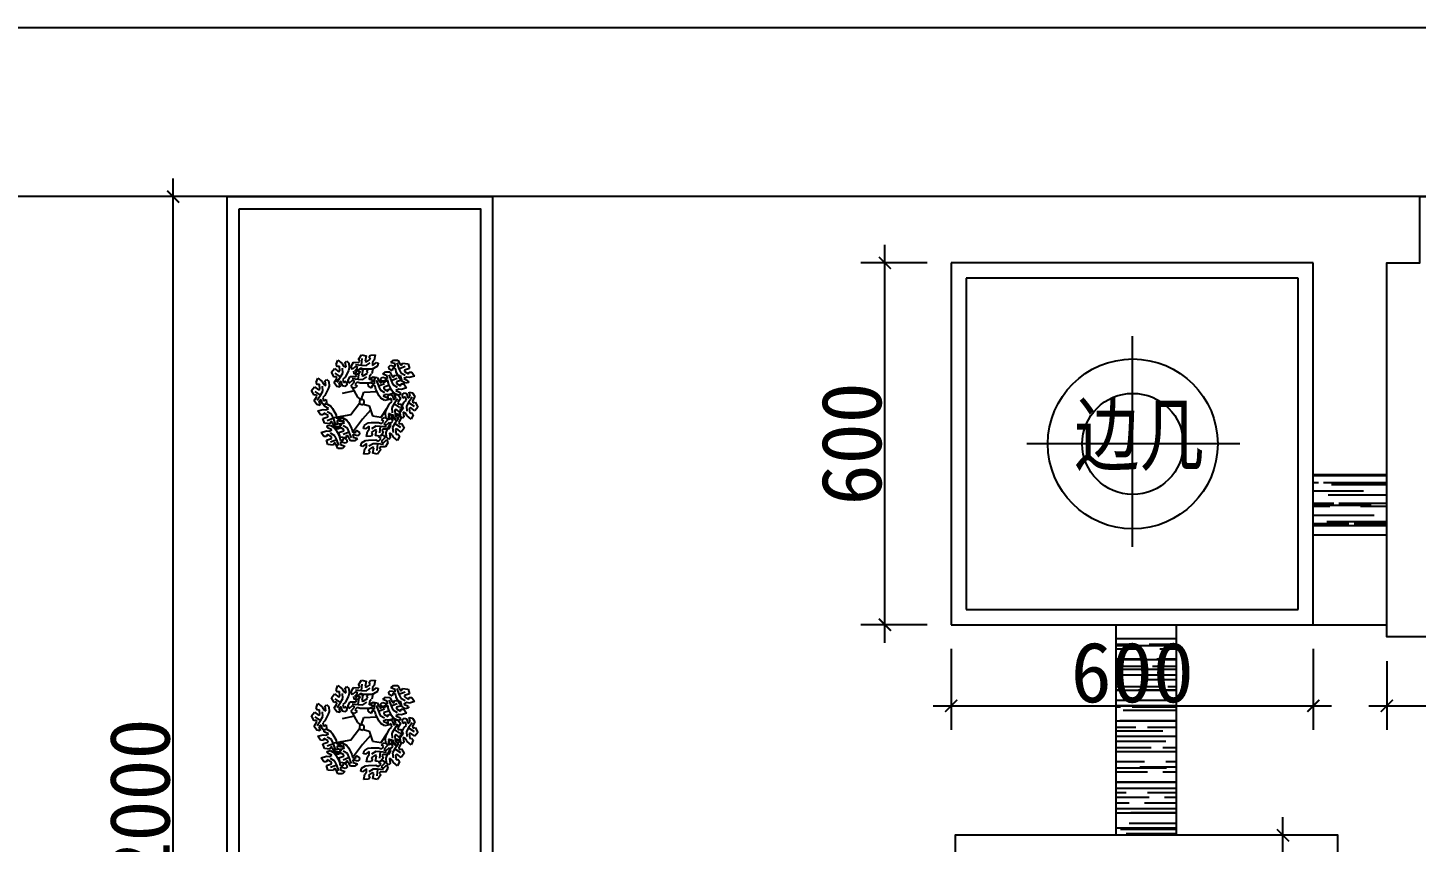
# Model space of a CAD drawing. Extents: x 13886 to 74789, y -750269 to -704302.
# Drawn here: x 59989 to 62291, y -735906 to -734556 of the extents above; entities that cross this region are included whole.
import ezdxf

# ---------------------------------------------------------------- set-up
doc = ezdxf.new("R2010")
doc.units = 0
doc.header["$LTSCALE"] = 10
doc.layers.get('0').update_dxf_attribs({"linetype": 'CONTINUOUS'})
doc.layers.get('DEFPOINTS').update_dxf_attribs({"linetype": 'CONTINUOUS'})
for name, color, linetype in [('__2', 30, 'CONTINUOUS'), ('___1', 7, 'CONTINUOUS'), ('____', 45, 'CONTINUOUS'), ('____0', 250, 'CONTINUOUS')]:
    doc.layers.add(name, color=color, linetype=linetype)
doc.styles.add('DIM_FONT', font='TXT.shx', dxfattribs={"width": 0.8})
doc.styles.get("Standard").update_dxf_attribs({"font": 'NSimSun.ttf'})
doc.dimstyles.get("Standard").update_dxf_attribs({"dimtxt": 0.18, "dimasz": 0.18, "dimexe": 0.18, "dimexo": 0.0625, "dimgap": 0.09, "dimtad": 0, "dimtih": 1, "dimtoh": 1, "dimdec": 4, "dimzin": 0, "dimtxsty": 'STANDARD', "dimcen": 0.09, "dimazin": 3, "dimtfac": 1, "dimtdec": 4, "dimtofl": 0, "dimtmove": 0, "dimatfit": 3, "dimtolj": 1, "dimtzin": 0})
pattern_1 = [(360, (49432.39, 160305.674), (55.88, 25.4), [381, -50.8, 127, -25.4]), (360, (49466.172, 160318.374), (-25.4, 33.782), [76.2, -8.382, 152.4, -19.05]), (360, (49445.09, 160327.264), (132.08, 17.018), [203.2, -35.56, 101.6, -25.4])]

# ---------------------------------------------------------------- blocks, each defined once
blk = doc.blocks.new('BRANCHT', base_point=(1.548, 0.551))
for p, q in [((1.511, 0.64), (1.524, 0.662)), ((1.526, 0.607), (1.511, 0.64)), ((1.524, 0.662), (1.551, 0.661)), ((1.55, 0.627), (1.526, 0.607)), ((1.537, 0.5), (1.552, 0.572)), ((1.57, 0.598), (1.55, 0.627)), ((1.551, 0.661), (1.582, 0.622)), ((1.551, 0.661), (1.551, 0.661)), ((1.552, 0.572), (1.57, 0.598)), ((1.573, 0.682), (1.611, 0.684)), ((1.599, 0.643), (1.573, 0.682)), ((1.582, 0.622), (1.599, 0.643)), ((1.599, 0.582), (1.587, 0.538)), ((1.62, 0.64), (1.599, 0.582)), ((1.599, 0.582), (1.668, 0.562)), ((1.611, 0.684), (1.648, 0.656)), ((1.648, 0.656), (1.636, 0.607)), ((1.636, 0.607), (1.644, 0.59)), ((1.644, 0.59), (1.667, 0.602)), ((1.667, 0.602), (1.71, 0.563)), ((1.667, 0.602), (1.667, 0.602)), ((1.71, 0.563), (1.69, 0.518)), ((1.536, 0.471), (1.537, 0.5)), ((1.554, 0.427), (1.536, 0.471)), ((1.585, 0.414), (1.554, 0.427)), ((1.572, 0.474), (1.594, 0.431)), ((1.606, 0.467), (1.572, 0.474)), ((1.594, 0.431), (1.585, 0.414)), ((1.587, 0.538), (1.607, 0.492)), ((1.626, 0.447), (1.606, 0.467)), ((1.636, 0.537), (1.625, 0.526)), ((1.625, 0.526), (1.644, 0.481)), ((1.68, 0.427), (1.626, 0.447)), ((1.69, 0.518), (1.636, 0.537)), ((1.644, 0.481), (1.663, 0.492)), ((1.663, 0.492), (1.686, 0.474)), ((1.686, 0.474), (1.68, 0.427))]:
    blk.add_line(p, q)
blk = doc.blocks.new('AUDIT_I_070618214132-0')
at = {"xscale": 0.3048, "yscale": 0.3048, "zscale": 0.3048}
for p, rotation in [((-0.0689, 0.1303), 120), ((0.0339, 0.1301), 60), ((-0.0352, 0.0995), 120), ((0.0295, 0.0855), 60), ((0.0948, 0.0764), 60), ((-0.0259, 0.0583), 120), ((-0.0986, -0.0242), 240), ((0.0748, -0.0403), 300), ((-0.052, -0.095), 240), ((0.0183, -0.0794), 300), ((0.0913, -0.0822), 300)]:
    blk.add_blockref('BRANCHT', p, dxfattribs=dict(at, rotation=rotation))
blk = doc.blocks.new('_ARCHTICK')
at = {"color": 0, "linetype": 'BYBLOCK', "const_width": 0.15}
blk.add_lwpolyline([(-0.5, -0.5), (0.5, 0.5)], dxfattribs=at)
blk = doc.blocks.new('*D1942')
at = {"layer": '___1', "color": 250, "ltscale": 60}
for p, q in [((60230, -736868.1), (60230, -734805.7)), ((60279.4, -734835.7), (60190, -734835.7)), ((60279.4, -736838.1), (60190, -736838.1))]:
    blk.add_line(p, q, dxfattribs=at)
at = {"layer": 'DEFPOINTS', "color": 0, "ltscale": 60}
for p in [(60230, -734835.7), (60319.4, -734835.7), (60319.4, -736838.1)]:
    blk.add_point(p, dxfattribs=at)
at = {"layer": '___1', "color": 250, "ltscale": 60, "xscale": 20, "yscale": 20, "zscale": 20}
for p, rotation in [((60230, -734835.7), 90), ((60230, -736838.1), 270)]:
    blk.add_blockref('_ARCHTICK', p, dxfattribs=dict(at, rotation=rotation))
at = {"layer": '___1', "color": 252, "ltscale": 60, "insert": (60175, -735836.9), "char_height": 100, "attachment_point": 5, "rotation": 90}
blk.add_mtext('\\A1;2000', dxfattribs=at)
blk = doc.blocks.new('*D1944')
at = {"layer": '___1', "color": 250, "ltscale": 60}
for p, q in [((62070, -736824.7), (62070, -735864.7)), ((62120.7, -735894.7), (62030, -735894.7)), ((62120.7, -736794.7), (62030, -736794.7))]:
    blk.add_line(p, q, dxfattribs=at)
at = {"layer": 'DEFPOINTS', "color": 0, "ltscale": 60}
for p in [(62070, -735894.7), (62160.7, -735894.7), (62160.7, -736794.7)]:
    blk.add_point(p, dxfattribs=at)
at = {"layer": '___1', "color": 250, "ltscale": 60, "xscale": 20, "yscale": 20, "zscale": 20}
for p, rotation in [((62070, -735894.7), 90), ((62070, -736794.7), 270)]:
    blk.add_blockref('_ARCHTICK', p, dxfattribs=dict(at, rotation=rotation))
at = {"layer": '___1', "color": 252, "ltscale": 60, "insert": (62015, -736344.7), "char_height": 100, "attachment_point": 5, "rotation": 90}
blk.add_mtext('\\A1;900', dxfattribs=at)
blk = doc.blocks.new('*D1952')
at = {"layer": '___1', "color": 250, "ltscale": 60}
for p, q in [((62242.1, -735605.7), (62242.1, -735720)), ((64717.1, -735605.7), (64717.1, -735720)), ((62212.1, -735680), (64747.1, -735680))]:
    blk.add_line(p, q, dxfattribs=at)
at = {"layer": 'DEFPOINTS', "color": 0, "ltscale": 60}
for p in [(62242.1, -735565.7), (64717.1, -735565.7), (64717.1, -735680)]:
    blk.add_point(p, dxfattribs=at)
at = {"layer": '___1', "color": 250, "ltscale": 60, "xscale": 20, "yscale": 20, "zscale": 20, "rotation": 180}
blk.add_blockref('_ARCHTICK', (62242.1, -735680), dxfattribs=at)
at = {"layer": '___1', "color": 250, "ltscale": 60, "xscale": 20, "yscale": 20, "zscale": 20}
blk.add_blockref('_ARCHTICK', (64717.1, -735680), dxfattribs=at)
at = {"layer": '___1', "color": 252, "ltscale": 60, "insert": (63479.6, -735625), "char_height": 100, "attachment_point": 5}
blk.add_mtext('\\A1;2475', dxfattribs=at)
blk = doc.blocks.new('*D1953')
at = {"layer": '___1', "color": 250, "ltscale": 60}
for p, q in [((61519.8, -735585.5), (61519.8, -735720)), ((62120.3, -735585.5), (62120.3, -735720)), ((61489.8, -735680), (62150.3, -735680))]:
    blk.add_line(p, q, dxfattribs=at)
at = {"layer": 'DEFPOINTS', "color": 0, "ltscale": 60}
for p in [(61519.8, -735545.5), (62120.3, -735545.5), (62120.3, -735680)]:
    blk.add_point(p, dxfattribs=at)
at = {"layer": '___1', "color": 250, "ltscale": 60, "xscale": 20, "yscale": 20, "zscale": 20, "rotation": 180}
blk.add_blockref('_ARCHTICK', (61519.8, -735680), dxfattribs=at)
at = {"layer": '___1', "color": 250, "ltscale": 60, "xscale": 20, "yscale": 20, "zscale": 20}
blk.add_blockref('_ARCHTICK', (62120.3, -735680), dxfattribs=at)
at = {"layer": '___1', "color": 252, "ltscale": 60, "insert": (61820.1, -735625), "char_height": 100, "attachment_point": 5}
blk.add_mtext('\\A1;600', dxfattribs=at)
blk = doc.blocks.new('*D1954')
at = {"layer": '___1', "color": 250, "ltscale": 60}
for p, q in [((61410, -735575.5), (61410, -734915.7)), ((61479.8, -734945.7), (61370, -734945.7)), ((61479.8, -735545.5), (61370, -735545.5))]:
    blk.add_line(p, q, dxfattribs=at)
at = {"layer": 'DEFPOINTS', "color": 0, "ltscale": 60}
for p in [(61410, -734945.7), (61519.8, -734945.7), (61519.8, -735545.5)]:
    blk.add_point(p, dxfattribs=at)
at = {"layer": '___1', "color": 250, "ltscale": 60, "xscale": 20, "yscale": 20, "zscale": 20}
for p, rotation in [((61410, -734945.7), 90), ((61410, -735545.5), 270)]:
    blk.add_blockref('_ARCHTICK', p, dxfattribs=dict(at, rotation=rotation))
at = {"layer": '___1', "color": 252, "ltscale": 60, "insert": (61355, -735245.6), "char_height": 100, "attachment_point": 5, "rotation": 90}
blk.add_mtext('\\A1;600', dxfattribs=at)

msp = doc.modelspace()

# ---------------------------------------------------------------- hatches: boundary and pattern name
at = {"layer": '__2'}
h = msp.add_hatch(dxfattribs=at)
h.set_pattern_fill('AR-RROOF,_O', color=250, angle=180)
h.set_pattern_definition(pattern_1)
h.paths.add_polyline_path([(62120.3, -735296.3), (62120.3, -735396.3), (62242.1, -735396.3), (62242.1, -735296.3)])
h = msp.add_hatch(dxfattribs=at)
h.set_pattern_fill('AR-RROOF,_O', color=250, angle=180)
h.set_pattern_definition(pattern_1)
h.paths.add_polyline_path([(61793.5, -735894.7), (61893.5, -735894.7), (61893.5, -735556.9), (61793.5, -735556.9)])

# ---------------------------------------------------------------- linework, layer by layer
at = {"ltscale": 60}
for p, q in [((66889.4, -734555.7), (53584.4, -734555.7)), ((66609.4, -734835.7), (57374.4, -734835.7))]:
    msp.add_line(p, q, dxfattribs=at)
at = {"layer": '__2', "color": 88}
for p, q in [((60537, -735105.7, 826.2), (60542, -735098.2, 826.2)), ((60542, -735098.2, 826.2), (60549.9, -735099.7, 826.2)), ((60549.9, -735099.7, 826.2), (60548.4, -735108.3, 826.2)), ((60554.9, -735102.7, 826.2), (60557.2, -735098.8, 826.2)), ((60557.2, -735098.8, 826.2), (60564.9, -735098.2, 826.2)), ((60564.9, -735098.2, 826.2), (60563.4, -735106.8, 826.2)), ((60525.3, -735116.7, 826.2), (60528.8, -735110.3, 826.2)), ((60526.7, -735122.2, 826.2), (60525.3, -735116.7, 826.2)), ((60532.3, -735117.1, 826.2), (60526.7, -735122.2, 826.2)), ((60528.8, -735110.3, 826.2), (60537.1, -735110.5, 826.2)), ((60529.9, -735129.3, 826.2), (60529.3, -735125.3, 826.2)), ((60530.9, -735124.7, 826.2), (60536.3, -735119, 826.2)), ((60530.9, -735124.7, 826.2), (60530.9, -735124.7, 826.2)), ((60531.6, -735129.1, 826.2), (60536.6, -735121.6, 826.2)), ((60532.2, -735113.9, 826.2), (60542.2, -735115.1, 826.2)), ((60536.3, -735119, 826.2), (60532.3, -735117.1, 826.2)), ((60540.4, -735119.9, 826.2), (60536.4, -735123.8, 826.2)), ((60536.4, -735123.8, 826.2), (60540.3, -735126.7, 826.2)), ((60539.6, -735108.8, 826.2), (60537, -735105.7, 826.2)), ((60537, -735105.7, 826.2), (60537, -735105.7, 826.2)), ((60537.1, -735110.5, 826.2), (60539.6, -735108.8, 826.2)), ((60538.2, -735121, 826.2), (60546.1, -735122.6, 826.2)), ((60545.2, -735121.7, 826.2), (60540.4, -735119.9, 826.2)), ((60542.2, -735115.1, 826.2), (60543.5, -735104.3, 826.2)), ((60542.2, -735115.1, 826.2), (60549.8, -735115.5, 826.2)), ((60544.5, -735123.1, 826.2), (60543, -735131.7, 826.2)), ((60557.3, -735121.6, 826.2), (60545.2, -735121.7, 826.2)), ((60548.4, -735108.3, 826.2), (60550.5, -735109.6, 826.2)), ((60549.8, -735115.5, 826.2), (60556.6, -735111.1, 826.2)), ((60550.5, -735109.6, 826.2), (60557.3, -735105.2, 826.2)), ((60551.1, -735125.6, 826.2), (60553.4, -735121.7, 826.2)), ((60553.4, -735121.7, 826.2), (60561.1, -735121, 826.2)), ((60557.3, -735105.2, 826.2), (60554.9, -735102.7, 826.2)), ((60562.1, -735120.8, 826.2), (60557.3, -735121.6, 826.2)), ((60561.1, -735121, 826.2), (60559.6, -735129.6, 826.2)), ((60560.7, -735110.4, 826.2), (60560.5, -735115.6, 826.2)), ((60560.5, -735115.6, 826.2), (60566.9, -735111, 826.2)), ((60563.4, -735106.8, 826.2), (60560.7, -735110.4, 826.2)), ((60568.7, -735116.8, 826.2), (60562.1, -735120.8, 826.2)), ((60566.9, -735111, 826.2), (60570, -735111.7, 826.2)), ((60570, -735111.7, 826.2), (60568.7, -735116.8, 826.2)), ((60520, -735140.1, 826.2), (60523.4, -735133.7, 826.2)), ((60521.3, -735145.6, 826.2), (60520, -735140.1, 826.2)), ((60526.9, -735140.5, 826.2), (60521.3, -735145.6, 826.2)), ((60523.4, -735133.7, 826.2), (60531.7, -735133.9, 826.2)), ((60525.5, -735148.1, 826.2), (60530.9, -735142.4, 826.2)), ((60526.1, -735152.2, 826.2), (60525.5, -735148.1, 826.2)), ((60525.5, -735148.1, 826.2), (60525.5, -735148.1, 826.2)), ((60526.8, -735137.3, 826.2), (60536.8, -735138.5, 826.2)), ((60530.9, -735142.4, 826.2), (60526.9, -735140.5, 826.2)), ((60533.8, -735130.6, 826.2), (60529.9, -735129.3, 826.2)), ((60535.1, -735143.3, 826.2), (60531, -735147.2, 826.2)), ((60531, -735147.2, 826.2), (60534.9, -735150.1, 826.2)), ((60534.2, -735132.2, 826.2), (60531.6, -735129.1, 826.2)), ((60531.6, -735129.1, 826.2), (60531.6, -735129.1, 826.2)), ((60531.7, -735133.9, 826.2), (60534.2, -735132.2, 826.2)), ((60538.7, -735127.2, 826.2), (60533.8, -735130.6, 826.2)), ((60539.8, -735145.1, 826.2), (60535.1, -735143.3, 826.2)), ((60536.8, -735138.5, 826.2), (60538.1, -735127.7, 826.2)), ((60536.8, -735138.5, 826.2), (60544.4, -735138.9, 826.2)), ((60551.9, -735145, 826.2), (60539.8, -735145.1, 826.2)), ((60543, -735131.7, 826.2), (60545.1, -735133, 826.2)), ((60544.4, -735138.9, 826.2), (60551.2, -735134.5, 826.2)), ((60545.1, -735133, 826.2), (60551.9, -735128.6, 826.2)), ((60553.5, -735128.1, 826.2), (60551.1, -735125.6, 826.2)), ((60556.7, -735144.2, 826.2), (60551.9, -735145, 826.2)), ((60555.3, -735133.8, 826.2), (60555.1, -735139, 826.2)), ((60555.1, -735139, 826.2), (60561.5, -735134.4, 826.2)), ((60558, -735130.1, 826.2), (60555.3, -735133.8, 826.2)), ((60563.3, -735140.2, 826.2), (60556.7, -735144.2, 826.2)), ((60561.5, -735134.4, 826.2), (60564.6, -735135.1, 826.2)), ((60564.6, -735135.1, 826.2), (60563.3, -735140.2, 826.2)), ((60530.6, -735157.9, 826.2), (60510.1, -735162.1, 826.2)), ((60530, -735153.5, 826.2), (60526.1, -735152.2, 826.2)), ((60536.3, -735168.3, 826.2), (60527.3, -735152, 826.2)), ((60534.9, -735150.1, 826.2), (60530, -735153.5, 826.2)), ((60541.8, -735172.5, 826.2), (60536.3, -735168.3, 826.2)), ((60541.8, -735172.5, 826.2), (60546, -735159.7, 826.2)), ((60546, -735159.7, 826.2), (60567.8, -735158.9, 826.2)), ((60538.9, -735178.8, 826.2), (60524.5, -735197.6, 826.2)), ((60539.9, -735173.3, 826.2), (60538.9, -735174.9, 826.2)), ((60538.9, -735174.9, 826.2), (60538.9, -735177.9, 826.2)), ((60538.9, -735177.9, 826.2), (60538.9, -735178.8, 826.2)), ((60538.9, -735178.8, 826.2), (60541.3, -735180, 826.2)), ((60541.8, -735172.5, 826.2), (60539.9, -735173.3, 826.2)), ((60541.3, -735180, 826.2), (60544.1, -735180.8, 826.2)), ((60544.3, -735172.2, 826.2), (60541.8, -735172.5, 826.2)), ((60557.4, -735190, 826.2), (60543.6, -735204.8, 826.2)), ((60544.1, -735180.8, 826.2), (60545.4, -735179.7, 826.2)), ((60546.9, -735173.6, 826.2), (60544.3, -735172.2, 826.2)), ((60545.4, -735179.7, 826.2), (60546.9, -735177.3, 826.2)), ((60545.4, -735179.7, 826.2), (60554.8, -735182.7, 826.2)), ((60546.9, -735177.3, 826.2), (60546.9, -735173.6, 826.2)), ((60554.8, -735182.7, 826.2), (60560.7, -735199.1, 826.2)), ((60574.7, -735201.2, 826.2), (60584.3, -735186.9, 826.2)), ((60524.5, -735197.6, 826.2), (60496.9, -735202.7, 826.2)), ((60543.6, -735204.8, 826.2), (60528.8, -735224.5, 826.2)), ((60545.6, -735220, 826.2), (60546.9, -735215, 826.2)), ((60546.9, -735215, 826.2), (60553.5, -735211, 826.2)), ((60555.1, -735216.2, 826.2), (60548.7, -735220.8, 826.2)), ((60553.5, -735211, 826.2), (60558.3, -735210.2, 826.2)), ((60554.9, -735221.4, 826.2), (60555.1, -735216.2, 826.2)), ((60558.3, -735210.2, 826.2), (60570.4, -735210, 826.2)), ((60565.8, -735216.3, 826.2), (60559, -735220.7, 826.2)), ((60560.7, -735199.1, 826.2), (60574.7, -735201.2, 826.2)), ((60573.4, -735216.6, 826.2), (60565.8, -735216.3, 826.2)), ((60570.4, -735210, 826.2), (60575.1, -735211.8, 826.2)), ((60573.4, -735216.6, 826.2), (60572.1, -735227.4, 826.2)), ((60583.4, -735217.8, 826.2), (60573.4, -735216.6, 826.2)), ((60575.1, -735211.8, 826.2), (60579.2, -735208, 826.2)), ((60575.3, -735205.1, 826.2), (60580.2, -735201.7, 826.2)), ((60579.2, -735208, 826.2), (60575.3, -735205.1, 826.2)), ((60584.7, -735207, 826.2), (60579.3, -735212.8, 826.2)), ((60579.3, -735212.8, 826.2), (60583.3, -735214.6, 826.2)), ((60580.2, -735201.7, 826.2), (60584.1, -735203, 826.2)), ((60583.3, -735214.6, 826.2), (60588.9, -735209.5, 826.2)), ((60584.1, -735203, 826.2), (60584.7, -735207, 826.2)), ((60584.7, -735207, 826.2), (60584.7, -735207, 826.2)), ((60590.2, -735215.1, 826.2), (60586.8, -735221.4, 826.2)), ((60588.9, -735209.5, 826.2), (60590.2, -735215.1, 826.2)), ((60542.3, -735244.1, 826.2), (60548.9, -735240.1, 826.2)), ((60548.7, -735220.8, 826.2), (60545.6, -735220, 826.2)), ((60548.9, -735240.1, 826.2), (60553.7, -735239.3, 826.2)), ((60550.7, -735233.6, 826.2), (60552.2, -735225, 826.2)), ((60558.4, -735233, 826.2), (60550.7, -735233.6, 826.2)), ((60552.2, -735225, 826.2), (60554.9, -735221.4, 826.2)), ((60553.7, -735239.3, 826.2), (60565.9, -735239.1, 826.2)), ((60565.1, -735222.2, 826.2), (60558.3, -735226.6, 826.2)), ((60558.3, -735226.6, 826.2), (60560.7, -735229, 826.2)), ((60560.7, -735229, 826.2), (60558.4, -735233, 826.2)), ((60567.2, -735223.5, 826.2), (60565.1, -735222.2, 826.2)), ((60565.7, -735232, 826.2), (60567.2, -735223.5, 826.2)), ((60573.6, -735233.6, 826.2), (60565.7, -735232, 826.2)), ((60565.9, -735239.1, 826.2), (60570.6, -735240.9, 826.2)), ((60570.6, -735240.9, 826.2), (60574.7, -735237, 826.2)), ((60570.8, -735234.2, 826.2), (60575.7, -735230.8, 826.2)), ((60574.7, -735237, 826.2), (60570.8, -735234.2, 826.2)), ((60578.6, -735226, 826.2), (60573.6, -735233.6, 826.2)), ((60580.2, -735236.1, 826.2), (60574.8, -735241.8, 826.2)), ((60575.7, -735230.8, 826.2), (60579.6, -735232, 826.2)), ((60578.5, -735221.2, 826.2), (60576, -735222.9, 826.2)), ((60576, -735222.9, 826.2), (60578.6, -735226, 826.2)), ((60586.8, -735221.4, 826.2), (60578.5, -735221.2, 826.2)), ((60578.6, -735226, 826.2), (60578.6, -735226, 826.2)), ((60578.8, -735243.7, 826.2), (60584.4, -735238.6, 826.2)), ((60579.6, -735232, 826.2), (60580.2, -735236.1, 826.2)), ((60580.2, -735236.1, 826.2), (60580.2, -735236.1, 826.2)), ((60584.4, -735238.6, 826.2), (60585.7, -735244.2, 826.2)), ((60541.1, -735249.1, 826.2), (60542.3, -735244.1, 826.2)), ((60544.1, -735249.9, 826.2), (60541.1, -735249.1, 826.2)), ((60550.5, -735245.3, 826.2), (60544.1, -735249.9, 826.2)), ((60546.1, -735262.7, 826.2), (60547.6, -735254.1, 826.2)), ((60553.8, -735262, 826.2), (60546.1, -735262.7, 826.2)), ((60547.6, -735254.1, 826.2), (60550.3, -735250.4, 826.2)), ((60550.3, -735250.4, 826.2), (60550.5, -735245.3, 826.2)), ((60560.5, -735251.3, 826.2), (60553.7, -735255.6, 826.2)), ((60553.7, -735255.6, 826.2), (60556.1, -735258.1, 826.2)), ((60556.1, -735258.1, 826.2), (60553.8, -735262, 826.2)), ((60561.3, -735245.4, 826.2), (60554.5, -735249.7, 826.2)), ((60562.6, -735252.5, 826.2), (60560.5, -735251.3, 826.2)), ((60561.1, -735261.1, 826.2), (60562.6, -735252.5, 826.2)), ((60569, -735262.7, 826.2), (60561.1, -735261.1, 826.2)), ((60568.9, -735245.7, 826.2), (60561.3, -735245.4, 826.2)), ((60568.9, -735245.7, 826.2), (60567.5, -735256.5, 826.2)), ((60578.8, -735246.9, 826.2), (60568.9, -735245.7, 826.2)), ((60574, -735255.1, 826.2), (60569, -735262.7, 826.2)), ((60573.9, -735250.3, 826.2), (60571.5, -735252, 826.2)), ((60571.5, -735252, 826.2), (60574, -735255.1, 826.2)), ((60582.2, -735250.5, 826.2), (60573.9, -735250.3, 826.2)), ((60574, -735255.1, 826.2), (60574, -735255.1, 826.2)), ((60574.8, -735241.8, 826.2), (60578.8, -735243.7, 826.2)), ((60585.7, -735244.2, 826.2), (60582.2, -735250.5, 826.2)), ((60525.3, -735656.1, 826.2), (60528.8, -735649.8, 826.2)), ((60528.8, -735649.8, 826.2), (60537.1, -735650, 826.2)), ((60532.2, -735653.4, 826.2), (60542.2, -735654.6, 826.2)), ((60537, -735645.2, 826.2), (60542, -735637.6, 826.2)), ((60539.6, -735648.3, 826.2), (60537, -735645.2, 826.2)), ((60537, -735645.2, 826.2), (60537, -735645.2, 826.2)), ((60537.1, -735650, 826.2), (60539.6, -735648.3, 826.2)), ((60542, -735637.6, 826.2), (60549.9, -735639.2, 826.2)), ((60542.2, -735654.6, 826.2), (60543.5, -735643.8, 826.2)), ((60542.2, -735654.6, 826.2), (60549.8, -735654.9, 826.2)), ((60549.9, -735639.2, 826.2), (60548.4, -735647.7, 826.2)), ((60548.4, -735647.7, 826.2), (60550.5, -735649, 826.2)), ((60549.8, -735654.9, 826.2), (60556.6, -735650.5, 826.2)), ((60550.5, -735649, 826.2), (60557.3, -735644.6, 826.2)), ((60554.9, -735642.2, 826.2), (60557.2, -735638.2, 826.2)), ((60557.3, -735644.6, 826.2), (60554.9, -735642.2, 826.2)), ((60557.2, -735638.2, 826.2), (60564.9, -735637.6, 826.2)), ((60560.7, -735649.8, 826.2), (60560.5, -735655, 826.2)), ((60560.5, -735655, 826.2), (60566.9, -735650.4, 826.2)), ((60563.4, -735646.2, 826.2), (60560.7, -735649.8, 826.2)), ((60564.9, -735637.6, 826.2), (60563.4, -735646.2, 826.2)), ((60566.9, -735650.4, 826.2), (60570, -735651.2, 826.2)), ((60570, -735651.2, 826.2), (60568.7, -735656.2, 826.2)), ((60520, -735679.5, 826.2), (60523.4, -735673.2, 826.2)), ((60523.4, -735673.2, 826.2), (60531.7, -735673.4, 826.2)), ((60526.7, -735661.7, 826.2), (60525.3, -735656.1, 826.2)), ((60532.3, -735656.6, 826.2), (60526.7, -735661.7, 826.2)), ((60526.8, -735676.8, 826.2), (60536.8, -735678, 826.2)), ((60529.9, -735668.8, 826.2), (60529.3, -735664.7, 826.2)), ((60533.8, -735670, 826.2), (60529.9, -735668.8, 826.2)), ((60530.9, -735664.2, 826.2), (60536.3, -735658.4, 826.2)), ((60530.9, -735664.2, 826.2), (60530.9, -735664.2, 826.2)), ((60531.6, -735668.6, 826.2), (60536.6, -735661, 826.2)), ((60534.2, -735671.7, 826.2), (60531.6, -735668.6, 826.2)), ((60531.6, -735668.6, 826.2), (60531.6, -735668.6, 826.2)), ((60531.7, -735673.4, 826.2), (60534.2, -735671.7, 826.2)), ((60536.3, -735658.4, 826.2), (60532.3, -735656.6, 826.2)), ((60538.7, -735666.6, 826.2), (60533.8, -735670, 826.2)), ((60540.4, -735659.4, 826.2), (60536.4, -735663.2, 826.2)), ((60536.4, -735663.2, 826.2), (60540.3, -735666.1, 826.2)), ((60536.8, -735678, 826.2), (60538.1, -735667.2, 826.2)), ((60536.8, -735678, 826.2), (60544.4, -735678.3, 826.2)), ((60538.2, -735660.4, 826.2), (60546.1, -735662, 826.2)), ((60545.2, -735661.2, 826.2), (60540.4, -735659.4, 826.2)), ((60544.5, -735662.5, 826.2), (60543, -735671.1, 826.2)), ((60543, -735671.1, 826.2), (60545.1, -735672.4, 826.2)), ((60544.4, -735678.3, 826.2), (60551.2, -735673.9, 826.2)), ((60545.1, -735672.4, 826.2), (60551.9, -735668, 826.2)), ((60557.3, -735661, 826.2), (60545.2, -735661.2, 826.2)), ((60551.1, -735665, 826.2), (60553.4, -735661.1, 826.2)), ((60553.5, -735667.5, 826.2), (60551.1, -735665, 826.2)), ((60553.4, -735661.1, 826.2), (60561.1, -735660.4, 826.2)), ((60555.3, -735673.2, 826.2), (60555.1, -735678.4, 826.2)), ((60555.1, -735678.4, 826.2), (60561.5, -735673.8, 826.2)), ((60558, -735669.6, 826.2), (60555.3, -735673.2, 826.2)), ((60562.1, -735660.2, 826.2), (60557.3, -735661, 826.2)), ((60561.1, -735660.4, 826.2), (60559.6, -735669, 826.2)), ((60561.5, -735673.8, 826.2), (60564.6, -735674.6, 826.2)), ((60568.7, -735656.2, 826.2), (60562.1, -735660.2, 826.2)), ((60564.6, -735674.6, 826.2), (60563.3, -735679.6, 826.2)), ((60530.6, -735697.3, 826.2), (60510.1, -735701.5, 826.2)), ((60521.3, -735685.1, 826.2), (60520, -735679.5, 826.2)), ((60526.9, -735679.9, 826.2), (60521.3, -735685.1, 826.2)), ((60525.5, -735687.6, 826.2), (60530.9, -735681.8, 826.2)), ((60526.1, -735691.6, 826.2), (60525.5, -735687.6, 826.2)), ((60525.5, -735687.6, 826.2), (60525.5, -735687.6, 826.2)), ((60530, -735692.9, 826.2), (60526.1, -735691.6, 826.2)), ((60530.9, -735681.8, 826.2), (60526.9, -735679.9, 826.2)), ((60536.3, -735707.7, 826.2), (60527.3, -735691.5, 826.2)), ((60534.9, -735689.5, 826.2), (60530, -735692.9, 826.2)), ((60535.1, -735682.7, 826.2), (60531, -735686.6, 826.2)), ((60531, -735686.6, 826.2), (60534.9, -735689.5, 826.2)), ((60539.8, -735684.5, 826.2), (60535.1, -735682.7, 826.2)), ((60551.9, -735684.4, 826.2), (60539.8, -735684.5, 826.2)), ((60541.8, -735711.9, 826.2), (60546, -735699.2, 826.2)), ((60546, -735699.2, 826.2), (60567.8, -735698.4, 826.2)), ((60556.7, -735683.6, 826.2), (60551.9, -735684.4, 826.2)), ((60563.3, -735679.6, 826.2), (60556.7, -735683.6, 826.2)), ((60538.9, -735718.2, 826.2), (60524.5, -735737, 826.2)), ((60541.8, -735711.9, 826.2), (60536.3, -735707.7, 826.2)), ((60539.9, -735712.7, 826.2), (60538.9, -735714.3, 826.2)), ((60538.9, -735714.3, 826.2), (60538.9, -735717.4, 826.2)), ((60538.9, -735717.4, 826.2), (60538.9, -735718.2, 826.2)), ((60538.9, -735718.2, 826.2), (60541.3, -735719.5, 826.2)), ((60541.8, -735711.9, 826.2), (60539.9, -735712.7, 826.2)), ((60541.3, -735719.5, 826.2), (60544.1, -735720.2, 826.2)), ((60544.3, -735711.6, 826.2), (60541.8, -735711.9, 826.2)), ((60544.1, -735720.2, 826.2), (60545.4, -735719.2, 826.2)), ((60546.9, -735713, 826.2), (60544.3, -735711.6, 826.2)), ((60545.4, -735719.2, 826.2), (60546.9, -735716.8, 826.2)), ((60545.4, -735719.2, 826.2), (60554.8, -735722.1, 826.2)), ((60546.9, -735716.8, 826.2), (60546.9, -735713, 826.2)), ((60554.8, -735722.1, 826.2), (60560.7, -735738.6, 826.2)), ((60524.5, -735737, 826.2), (60496.9, -735742.1, 826.2)), ((60543.6, -735744.2, 826.2), (60528.8, -735763.9, 826.2)), ((60557.4, -735729.4, 826.2), (60543.6, -735744.2, 826.2)), ((60560.7, -735738.6, 826.2), (60574.7, -735740.6, 826.2)), ((60574.7, -735740.6, 826.2), (60584.3, -735726.3, 826.2)), ((60575.3, -735744.5, 826.2), (60580.2, -735741.1, 826.2)), ((60579.2, -735747.4, 826.2), (60575.3, -735744.5, 826.2)), ((60584.7, -735746.5, 826.2), (60579.3, -735752.2, 826.2)), ((60580.2, -735741.1, 826.2), (60584.1, -735742.4, 826.2)), ((60584.1, -735742.4, 826.2), (60584.7, -735746.5, 826.2)), ((60584.7, -735746.5, 826.2), (60584.7, -735746.5, 826.2)), ((60545.6, -735759.5, 826.2), (60546.9, -735754.4, 826.2)), ((60548.7, -735760.2, 826.2), (60545.6, -735759.5, 826.2)), ((60546.9, -735754.4, 826.2), (60553.5, -735750.4, 826.2)), ((60555.1, -735755.6, 826.2), (60548.7, -735760.2, 826.2)), ((60550.7, -735773, 826.2), (60552.2, -735764.4, 826.2)), ((60552.2, -735764.4, 826.2), (60554.9, -735760.8, 826.2)), ((60553.5, -735750.4, 826.2), (60558.3, -735749.6, 826.2)), ((60554.9, -735760.8, 826.2), (60555.1, -735755.6, 826.2)), ((60558.3, -735749.6, 826.2), (60570.4, -735749.5, 826.2)), ((60565.1, -735761.6, 826.2), (60558.3, -735766, 826.2)), ((60558.3, -735766, 826.2), (60560.7, -735768.5, 826.2)), ((60560.7, -735768.5, 826.2), (60558.4, -735772.4, 826.2)), ((60565.8, -735755.7, 826.2), (60559, -735760.1, 826.2)), ((60567.2, -735762.9, 826.2), (60565.1, -735761.6, 826.2)), ((60565.7, -735771.5, 826.2), (60567.2, -735762.9, 826.2)), ((60573.4, -735756.1, 826.2), (60565.8, -735755.7, 826.2)), ((60570.4, -735749.5, 826.2), (60575.1, -735751.3, 826.2)), ((60573.4, -735756.1, 826.2), (60572.1, -735766.9, 826.2)), ((60583.4, -735757.3, 826.2), (60573.4, -735756.1, 826.2)), ((60578.6, -735765.5, 826.2), (60573.6, -735773, 826.2)), ((60575.1, -735751.3, 826.2), (60579.2, -735747.4, 826.2)), ((60578.5, -735760.7, 826.2), (60576, -735762.4, 826.2)), ((60576, -735762.4, 826.2), (60578.6, -735765.5, 826.2)), ((60586.8, -735760.9, 826.2), (60578.5, -735760.7, 826.2)), ((60578.6, -735765.5, 826.2), (60578.6, -735765.5, 826.2)), ((60579.3, -735752.2, 826.2), (60583.3, -735754.1, 826.2)), ((60583.3, -735754.1, 826.2), (60588.9, -735749, 826.2)), ((60590.2, -735754.5, 826.2), (60586.8, -735760.9, 826.2)), ((60588.9, -735749, 826.2), (60590.2, -735754.5, 826.2)), ((60541.1, -735788.5, 826.2), (60542.3, -735783.5, 826.2)), ((60544.1, -735789.3, 826.2), (60541.1, -735788.5, 826.2)), ((60542.3, -735783.5, 826.2), (60548.9, -735779.5, 826.2)), ((60550.5, -735784.7, 826.2), (60544.1, -735789.3, 826.2)), ((60547.6, -735793.5, 826.2), (60550.3, -735789.9, 826.2)), ((60548.9, -735779.5, 826.2), (60553.7, -735778.7, 826.2)), ((60550.3, -735789.9, 826.2), (60550.5, -735784.7, 826.2)), ((60558.4, -735772.4, 826.2), (60550.7, -735773, 826.2)), ((60553.7, -735778.7, 826.2), (60565.9, -735778.5, 826.2)), ((60560.5, -735790.7, 826.2), (60553.7, -735795.1, 826.2)), ((60561.3, -735784.8, 826.2), (60554.5, -735789.2, 826.2)), ((60562.6, -735792, 826.2), (60560.5, -735790.7, 826.2)), ((60561.1, -735800.5, 826.2), (60562.6, -735792, 826.2)), ((60568.9, -735785.1, 826.2), (60561.3, -735784.8, 826.2)), ((60573.6, -735773, 826.2), (60565.7, -735771.5, 826.2)), ((60565.9, -735778.5, 826.2), (60570.6, -735780.4, 826.2)), ((60568.9, -735785.1, 826.2), (60567.5, -735795.9, 826.2)), ((60578.8, -735786.3, 826.2), (60568.9, -735785.1, 826.2)), ((60570.6, -735780.4, 826.2), (60574.7, -735776.5, 826.2)), ((60570.8, -735773.6, 826.2), (60575.7, -735770.2, 826.2)), ((60574.7, -735776.5, 826.2), (60570.8, -735773.6, 826.2)), ((60573.9, -735789.7, 826.2), (60571.5, -735791.4, 826.2)), ((60571.5, -735791.4, 826.2), (60574, -735794.5, 826.2)), ((60582.2, -735789.9, 826.2), (60573.9, -735789.7, 826.2)), ((60580.2, -735775.5, 826.2), (60574.8, -735781.3, 826.2)), ((60574.8, -735781.3, 826.2), (60578.8, -735783.1, 826.2)), ((60575.7, -735770.2, 826.2), (60579.6, -735771.5, 826.2)), ((60578.8, -735783.1, 826.2), (60584.4, -735778, 826.2)), ((60579.6, -735771.5, 826.2), (60580.2, -735775.5, 826.2)), ((60580.2, -735775.5, 826.2), (60580.2, -735775.5, 826.2)), ((60585.7, -735783.6, 826.2), (60582.2, -735789.9, 826.2)), ((60584.4, -735778, 826.2), (60585.7, -735783.6, 826.2)), ((60546.1, -735802.1, 826.2), (60547.6, -735793.5, 826.2)), ((60553.8, -735801.5, 826.2), (60546.1, -735802.1, 826.2)), ((60553.7, -735795.1, 826.2), (60556.1, -735797.5, 826.2)), ((60556.1, -735797.5, 826.2), (60553.8, -735801.5, 826.2)), ((60569, -735802.1, 826.2), (60561.1, -735800.5, 826.2)), ((60574, -735794.5, 826.2), (60569, -735802.1, 826.2)), ((60574, -735794.5, 826.2), (60574, -735794.5, 826.2))]:
    msp.add_line(p, q, dxfattribs=at)
at = {"layer": '____', "ltscale": 60}
for p, q in [((61519.8, -734945.7), (61519.8, -735545.5)), ((62120.3, -734945.7), (61519.8, -734945.7)), ((62120.3, -735545.5), (62120.3, -734945.7)), ((61519.8, -735545.5), (62120.3, -735545.5))]:
    msp.add_line(p, q, dxfattribs=at)
for points in [[(60319.4, -734835.7), (60759.4, -734835.7), (60759.4, -736838.1), (60319.4, -736838.1)], [(64717.1, -734945.7), (64717.1, -735565.7), (64634.6, -735565.7), (64634.6, -735735.7), (62324.6, -735735.7), (62324.6, -735565.7), (62242.1, -735565.7), (62242.1, -734945.7), (62297.1, -734945.7), (62297.1, -734835.7), (64662.1, -734835.7), (64662.1, -734945.7)]]:
    msp.add_lwpolyline(points, close=True, dxfattribs=at)
at = {"layer": '____', "ltscale": 5}
for points in [[(62120.3, -735296.3), (62242.1, -735296.3)], [(61793.5, -735894.7), (61793.5, -735545.5)]]:
    msp.add_lwpolyline(points, dxfattribs=at)
at = {"layer": '____', "ltscale": 60}
msp.add_lwpolyline([(61793.5, -735894.7), (61793.5, -735545.5), (62242.1, -735545.5)], dxfattribs=at)
msp.add_lwpolyline([(62254.8, -736705.5), (62254.8, -735984, 0.414214), (62236.8, -735966), (62200.8, -735966), (62160.7, -735966), (62160.7, -735894.7), (61526.7, -735894.7), (61526.7, -735939.7), (61445.7, -735939.7, 0.414214), (61436.7, -735948.7), (61436.7, -736740.8, 0.414214), (61445.7, -736749.8), (61526.7, -736749.8), (61526.7, -736794.7), (62160.7, -736794.7), (62160.7, -736723.5), (62200.8, -736723.5), (62236.8, -736723.5, 0.414214)], format="xyb", close=True, dxfattribs=at)
msp.add_circle((61821, -735245.7), 140.8, dxfattribs=at)
at = {"layer": '____0'}
for p, q in [((61544.8, -734970.7), (61544.8, -735520.5)), ((62095.3, -734970.7), (61544.8, -734970.7)), ((62095.3, -735520.5), (62095.3, -734970.7)), ((61820.1, -735066.9), (61820.1, -735416.4)), ((61998.7, -735245.6), (61645.4, -735245.6)), ((61544.8, -735520.5), (62095.3, -735520.5))]:
    msp.add_line(p, q, dxfattribs=at)
msp.add_lwpolyline([(60339.4, -734855.7), (60739.4, -734855.7), (60739.4, -736818.1), (60339.4, -736818.1)], close=True, dxfattribs=at)
for points in [[(62120.3, -735396.3), (62242.1, -735396.3)], [(61893.5, -735894.7), (61893.5, -735545.5)]]:
    msp.add_lwpolyline(points, dxfattribs=at)
msp.add_circle((61821, -735245.7), 83.8, dxfattribs=at)

# ---------------------------------------------------------------- block references
at = {"layer": '__2', "color": 88, "xscale": 493.6219184292839, "yscale": 543.5603875176748, "zscale": 493.6219184293595, "rotation": 281.3465131496517}
for p in [(60538.9, -735177.1, 826.2), (60538.9, -735716.6, 826.2)]:
    msp.add_blockref('AUDIT_I_070618214132-0', p, dxfattribs=at)

# ---------------------------------------------------------------- texts
at = {"layer": '__2', "insert": (61724.2, -735181), "char_height": 98.633, "attachment_point": 1, "style": 'DIM_FONT'}
msp.add_mtext('{\\fSimSun|b0|i0|c134|p2;边几}', dxfattribs=at)

# ---------------------------------------------------------------- dimensions: what is measured, and where the dimension line sits
at = {"layer": '___1', "ltscale": 60}
for base, p1, p2, picture, middle in [((60230, -734835.7), (60319.4, -736838.1), (60319.4, -734835.7), '*D1942', (60175, -735836.9)), ((61410, -734945.7), (61519.8, -735545.5), (61519.8, -734945.7), '*D1954', (61355, -735245.6)), ((62070, -735894.7), (62160.7, -736794.7), (62160.7, -735894.7), '*D1944', (62015, -736344.7))]:
    dim = msp.add_linear_dim(base=base, p1=p1, p2=p2, angle=90, dimstyle='STANDARD', override={"dimtxt": 100, "dimasz": 20, "dimexe": 40, "dimexo": 40, "dimgap": 5, "dimtad": 1, "dimtih": 0, "dimtoh": 0, "dimdec": 0, "dimrnd": 5, "dimblk1": 'ARCHTICK', "dimblk2": 'ARCHTICK', "dimsah": 1, "dimdle": 30, "dimclrd": 250, "dimclre": 250, "dimclrt": 252, "dimtdec": 0, "dimtmove": 1, "dimldrblk": 'ARCHTICK', "dimfxl": 15, "dimarcsym": 1}, dxfattribs=at)
    dim.commit()
    dim.dimension.update_dxf_attribs({"geometry": picture, "text_midpoint": middle})
for base, p1, p2, picture, middle in [((62120.2942, -735680), (61519.833, -735545.4665), (62120.2942, -735545.4665), '*D1953', (61820.0636, -735625)), ((64717.1, -735680), (62242.1, -735565.7), (64717.1, -735565.7), '*D1952', (63479.6, -735625))]:
    dim = msp.add_linear_dim(base=base, p1=p1, p2=p2, dimstyle='STANDARD', override={"dimtxt": 100, "dimasz": 20, "dimexe": 40, "dimexo": 40, "dimgap": 5, "dimtad": 1, "dimtih": 0, "dimtoh": 0, "dimdec": 0, "dimrnd": 5, "dimblk1": 'ARCHTICK', "dimblk2": 'ARCHTICK', "dimsah": 1, "dimdle": 30, "dimclrd": 250, "dimclre": 250, "dimclrt": 252, "dimtdec": 0, "dimtmove": 1, "dimldrblk": 'ARCHTICK', "dimfxl": 15, "dimarcsym": 1}, dxfattribs=at)
    dim.commit()
    dim.dimension.update_dxf_attribs({"geometry": picture, "text_midpoint": middle})

doc.saveas('drawing.dxf')
